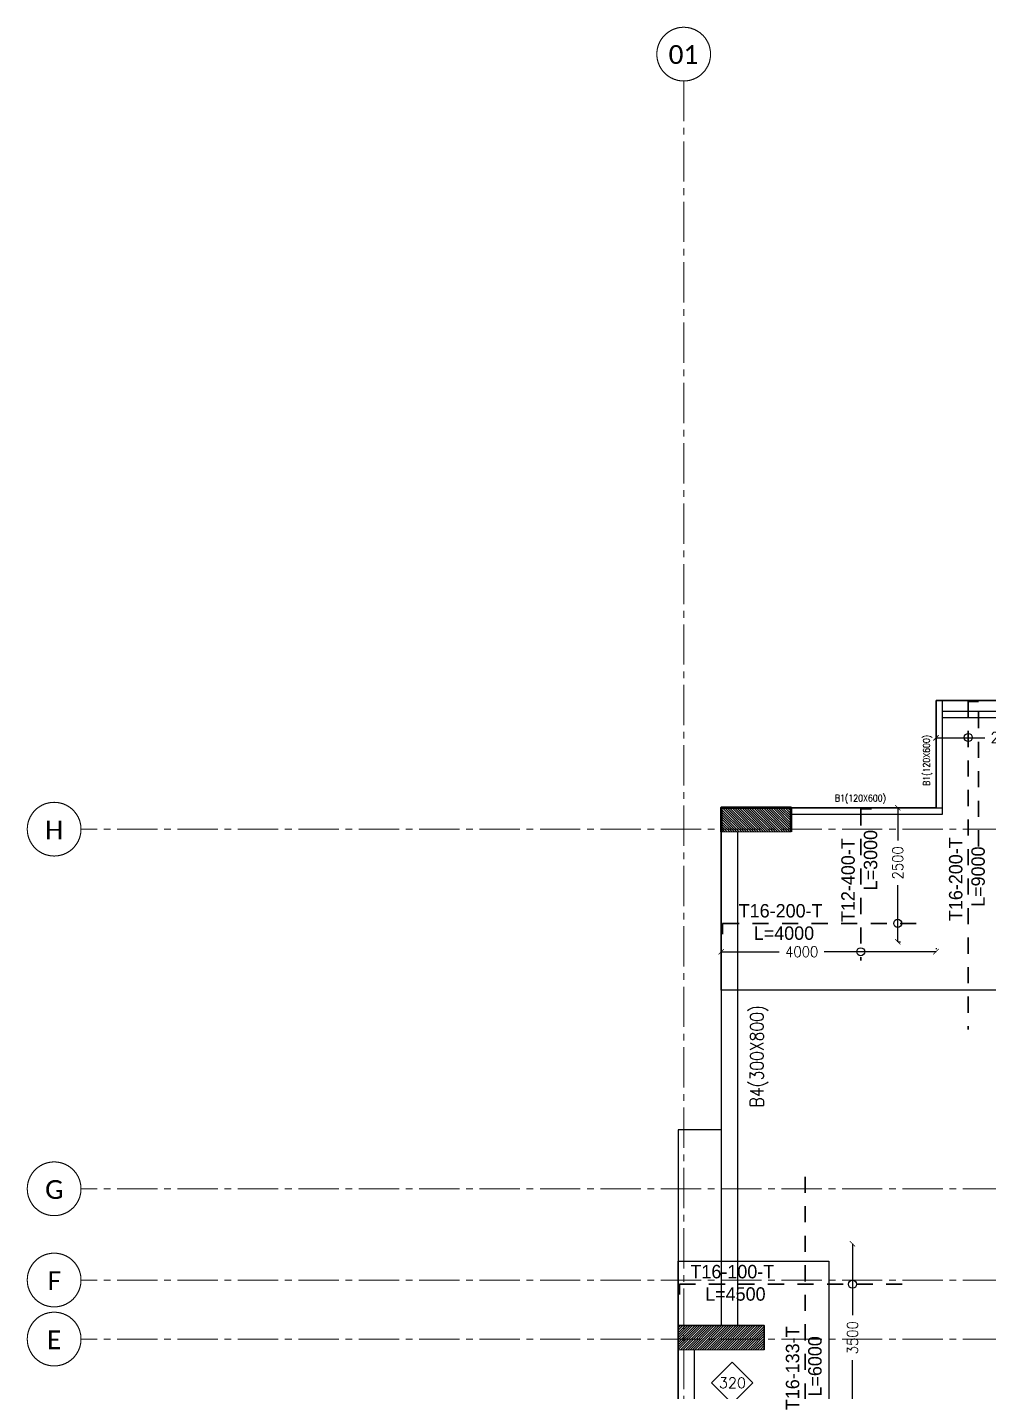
# Model space of a CAD drawing. Header units: millimetres. Extents: x -967280 to 3852, y 2833 to 1955156.
# Drawn here: x -753053 to -735148, y 803356 to 828777 of the extents above; entities that cross this region are included whole.
import ezdxf
from ezdxf.enums import TextEntityAlignment as Align

# ---------------------------------------------------------------- set-up
doc = ezdxf.new("R2010")
doc.units = ezdxf.units.MM
doc.header["$LTSCALE"] = 1000
doc.header["$PDMODE"] = 35
doc.header["$PDSIZE"] = 25
for name, pattern in [('$0$DASHED2', [0.375, 0.25, -0.125]), ('B05-FIRST FLOOR PLAN$0$DLINE', [0.55, 0.3, -0.25]), ('Columns_Structural070816$0$CENTER2', [1.125, 0.75, -0.125, 0.125, -0.125]), ('HRZN_Line-Ptrn-Sold', [9144001.0, 9144000.0, -1])]:
    doc.linetypes.add(name, pattern=pattern)
for name, color, linetype, lineweight in [('A-AX-ATT-100', 7, 'HRZN_Line-Ptrn-Sold', 18), ('S - column', 6, 'Continuous', 60), ('ST-000-AXIS', 9, 'Columns_Structural070816$0$CENTER2', 9), ('ST-203-SLAB-TXT', 7, 'Continuous', 30), ('ST-206-SLAB-DIM', 1, 'Continuous', 20), ('ST-RFT-BOT', 2, '$0$DASHED2', 30), ('ST-RFT-TOP', 5, '$0$DASHED2', 30)]:
    doc.layers.add(name, color=color, linetype=linetype, lineweight=lineweight)
for name, color, linetype in [('B05-FIRST FLOOR PLAN$0$STR_ROOF RFT$0$S-SYMB', 30, 'Continuous'), ('S - col hach', 1, 'Continuous'), ('S -Beams', 2, 'Continuous'), ('S-TEXT', 2, 'Continuous'), ('SLAB', 210, 'Continuous')]:
    doc.layers.add(name, color=color, linetype=linetype)
doc.styles.add('B05-FIRST FLOOR PLAN$0$XS-Roof RFT$0$T25-100', font='STENCIL.shx', dxfattribs={"height": 250})
doc.styles.add('Calibri_2', font='calibri.ttf', dxfattribs={"height": 300})
doc.styles.add('ROMANC', font='romanc.shx')
doc.styles.add('ST-DIM', font='romans.shx', dxfattribs={"width": 0.85})
doc.styles.add('TUNELNO', font='romans.shx', dxfattribs={"width": 0.9})
doc.dimstyles.new('Copy(2) of DSEC', dxfattribs={"dimtxt": 200, "dimasz": 100, "dimexe": 50, "dimexo": 80, "dimgap": 100, "dimtad": 1, "dimdec": 0, "dimrnd": 5, "dimzin": 0, "dimdsep": 46, "dimtxsty": 'TUNELNO', "dimblk": 'ARCHTICK', "dimcen": 0.09, "dimclrd": 1, "dimclre": 1, "dimclrt": 3, "dimadec": 0, "dimazin": 0, "dimtfac": 0.78125, "dimtdec": 0, "dimtix": 1, "dimtmove": 2, "dimatfit": 3, "dimldrblk": 'ARCHTICK', "dimfxl": 1, "dimtolj": 1, "dimtzin": 0, "dimarcsym": 0})

# ---------------------------------------------------------------- blocks, each defined once
blk = doc.blocks.new('str col from 1st to 3rd')
at = {"layer": 'S - col hach'}
h = blk.add_hatch(dxfattribs=at)
h.set_pattern_fill('ANSI31', color=2, scale=10, angle=90)
h.set_pattern_definition([(135, (1204352.032, -211048.726), (-22.4506403, -22.4506403), [])])
h.paths.add_polyline_path([(-28700, 13700), (-30000, 13700), (-30000, 13250), (-28700, 13250)])
h = blk.add_hatch(dxfattribs=at)
h.set_pattern_fill('ANSI31', color=2, scale=10)
h.set_pattern_definition([(45, (-254348.726, -1220652.032), (-22.4506403, 22.4506403), [])])
h.paths.add_polyline_path([(-30800, 3600), (-29200, 3600), (-29200, 4050), (-30800, 4050)])
at = {"layer": 'S - column', "lineweight": 15}
for points in [[(-30000, 13250), (-28700, 13250), (-28700, 13700), (-30000, 13700)], [(-30800, 4050), (-30800, 3600), (-29200, 3600), (-29200, 4050)]]:
    blk.add_lwpolyline(points, close=True, dxfattribs=at)
at = {"layer": 'ST-RFT-BOT', "color": 7, "linetype": 'Continuous', "lineweight": 50, "ltscale": 30}
blk.add_lwpolyline([(-28700, 13250), (-28700, 13700), (-30000, 13700), (-30000, 13250)], dxfattribs=at)
at = {"layer": 'ST-RFT-BOT', "color": 7, "linetype": 'Continuous', "ltscale": 30}
blk.add_lwpolyline([(-29200, 3600), (-29200, 4050), (-30800, 4050), (-30800, 3600)], dxfattribs=at)
blk = doc.blocks.new('_ArchTick')
at = {"color": 0, "linetype": 'ByBlock', "const_width": 0.15}
blk.add_lwpolyline([(-0.5, -0.5), (0.5, 0.5)], dxfattribs=at)
blk = doc.blocks.new('*D828')
at = {"layer": 'Defpoints', "color": 0, "transparency": 16777216}
for p in [(-737655, 806113), (-737685, 802612), (-737655, 802612)]:
    blk.add_point(p, dxfattribs=at)
at = {"layer": 'ST-206-SLAB-DIM', "color": 1, "lineweight": -2, "transparency": 16777216}
for p, q in [((-737685, 806113), (-737685, 804780)), ((-737685, 802612), (-737685, 803945))]:
    blk.add_line(p, q, dxfattribs=at)
at = {"layer": 'ST-206-SLAB-DIM', "color": 1, "lineweight": -2, "transparency": 16777216, "xscale": 100, "yscale": 100, "zscale": 100}
for p, rotation in [((-737685, 806113), 90), ((-737685, 802612), 270)]:
    blk.add_blockref('_ArchTick', p, dxfattribs=dict(at, rotation=rotation))
at = {"layer": 'ST-206-SLAB-DIM', "color": 3, "transparency": 16777216, "insert": (-737685, 804362), "char_height": 200, "attachment_point": 5, "rotation": 90, "style": 'TUNELNO'}
blk.add_mtext('\\A1;3500', dxfattribs=at)
blk = doc.blocks.new('*D868')
at = {"layer": 'Defpoints', "color": 0, "transparency": 16777216}
for p in [(-736129, 815676), (-733927, 815679), (-733926, 815543)]:
    blk.add_point(p, dxfattribs=at)
at = {"layer": 'ST-206-SLAB-DIM', "color": 1, "lineweight": -2, "transparency": 16777216}
for p, q in [((-736129, 815596), (-736128, 815490)), ((-736129, 815540), (-735220, 815542)), ((-733926, 815543), (-734386, 815543)), ((-733927, 815599), (-733926, 815493))]:
    blk.add_line(p, q, dxfattribs=at)
at = {"layer": 'ST-206-SLAB-DIM', "color": 1, "lineweight": -2, "transparency": 16777216, "xscale": 100, "yscale": 100, "zscale": 100}
for p, rotation in [((-736129, 815540), 180.0758397816262), ((-733926, 815543), 0.0758397816261397)]:
    blk.add_blockref('_ArchTick', p, dxfattribs=dict(at, rotation=rotation))
at = {"layer": 'ST-206-SLAB-DIM', "color": 3, "transparency": 16777216, "insert": (-734803, 815544), "char_height": 200, "attachment_point": 5, "rotation": 0.0758, "style": 'TUNELNO'}
blk.add_mtext('\\A1;2200', dxfattribs=at)
blk = doc.blocks.new('Grid - HRZN_G-Datm-Grid-Head-1554275-FIRST FLOOR FFL_1_')
at = {"layer": 'A-AX-ATT-100'}
blk.add_circle((0, 0), 5, dxfattribs=at)
blk = doc.blocks.new('AXES-00')
at = {"layer": 'ST-000-AXIS'}
for p, q in [((516898.9, 750979.6), (516898.9, 695813.8)), ((575723.2, 737039.7), (505674.3, 737039.7)), ((575723.2, 730339.7), (505674.3, 730339.7)), ((575723.2, 728639.7), (505674.3, 728639.7)), ((575723.2, 727539.7), (505674.3, 727539.7))]:
    blk.add_line(p, q, dxfattribs=at)
at = {"layer": 'A-AX-ATT-100'}
for p, xscale, yscale, zscale, rotation in [((516898.9, 751479.6), 99.99999999999993, 99.99999999999993, 99.99999999999993, 180), ((505174.3, 737039.7), 100.0000000000001, 100.0000000000001, 100.0000000000001, 90), ((505174.3, 730339.7), 100.0000000000001, 100.0000000000001, 100.0000000000001, 90), ((505174.3, 728639.7), 100.0000000000001, 100.0000000000001, 100.0000000000001, 90), ((505174.3, 727539.7), 100.0000000000001, 100.0000000000001, 100.0000000000001, 90)]:
    blk.add_blockref('Grid - HRZN_G-Datm-Grid-Head-1554275-FIRST FLOOR FFL_1_', p, dxfattribs=dict(at, xscale=xscale, yscale=yscale, zscale=zscale, rotation=rotation))
at = {"layer": 'A-AX-ATT-100', "linetype": 'Continuous', "lineweight": 13, "char_height": 350, "attachment_point": 1, "style": 'Calibri_2'}
for s, insert, width in [('01', (516618, 751647.5), 673.417), ('H', (505005.2, 737201), 416.877), ('G', (505005.2, 730501), 416.877), ('F', (505051.7, 728801), 304.641), ('E', (505041.7, 727701), 328.692)]:
    blk.add_mtext(s, dxfattribs=dict(at, insert=insert, width=width))
blk = doc.blocks.new('*D883')
at = {"layer": 'Defpoints', "color": 0, "transparency": 16777216}
for p in [(-736917, 814237), (-736917, 811738), (-736842, 811738)]:
    blk.add_point(p, dxfattribs=at)
at = {"layer": 'ST-206-SLAB-DIM', "color": 1, "lineweight": -2, "transparency": 16777216}
for p, q in [((-736842, 814237), (-736842, 813626)), ((-736837, 814237), (-736792, 814237)), ((-736842, 811738), (-736842, 812792)), ((-736837, 811738), (-736792, 811738))]:
    blk.add_line(p, q, dxfattribs=at)
at = {"layer": 'ST-206-SLAB-DIM', "color": 1, "lineweight": -2, "transparency": 16777216, "xscale": 100, "yscale": 100, "zscale": 100}
for p, rotation in [((-736842, 814237), 90), ((-736842, 811738), 270)]:
    blk.add_blockref('_ArchTick', p, dxfattribs=dict(at, rotation=rotation))
at = {"layer": 'ST-206-SLAB-DIM', "color": 3, "transparency": 16777216, "insert": (-736842, 813209), "char_height": 200, "attachment_point": 5, "rotation": 90, "style": 'TUNELNO'}
blk.add_mtext('\\A1;2500', dxfattribs=at)
blk = doc.blocks.new('*D884')
at = {"layer": 'Defpoints', "color": 0, "transparency": 16777216}
for p in [(-740129, 811554), (-740129, 811538), (-736129, 811538)]:
    blk.add_point(p, dxfattribs=at)
at = {"layer": 'ST-206-SLAB-DIM', "color": 1, "lineweight": -2, "transparency": 16777216}
for p, q in [((-740129, 811618), (-740129, 811604)), ((-740129, 811554), (-739048, 811554)), ((-736129, 811554), (-738214, 811554)), ((-736129, 811618), (-736129, 811604))]:
    blk.add_line(p, q, dxfattribs=at)
at = {"layer": 'ST-206-SLAB-DIM', "color": 1, "lineweight": -2, "transparency": 16777216, "xscale": 100, "yscale": 100, "zscale": 100}
for p, rotation in [((-740129, 811554), 180.0000000000016), ((-736129, 811554), 1.5987e-12)]:
    blk.add_blockref('_ArchTick', p, dxfattribs=dict(at, rotation=rotation))
at = {"layer": 'ST-206-SLAB-DIM', "color": 3, "transparency": 16777216, "insert": (-738631, 811554), "char_height": 200, "attachment_point": 5, "style": 'TUNELNO'}
blk.add_mtext('\\A1;4000', dxfattribs=at)

msp = doc.modelspace()

# ---------------------------------------------------------------- linework, layer by layer
at = {"layer": 'B05-FIRST FLOOR PLAN$0$STR_ROOF RFT$0$S-SYMB'}
for centre in [(-735528.8, 815545.2), (-736842.4, 812082.5), (-737531.6, 811553.9), (-737684.7, 805359.5)]:
    msp.add_circle(centre, 75, dxfattribs=at)
at = {"layer": 'S -Beams'}
for p, q in [((-736128.7, 814237.4), (-736128.7, 816237.4)), ((-736008.7, 814117.4), (-736008.7, 816237.4)), ((-736008.7, 816037.4), (-730730.3, 816037.4)), ((-736008.7, 815917.4), (-730848.8, 815917.4)), ((-738828.7, 814237.4), (-736008.7, 814237.4)), ((-738828.7, 814117.4), (-736008.7, 814117.4)), ((-740128.7, 813787.4), (-740128.7, 804587.4)), ((-739828.7, 813787.4), (-739828.7, 804587.4)), ((-740928.7, 796937.4), (-740928.7, 804137.4)), ((-740628.7, 796937.4), (-740628.7, 804137.4))]:
    msp.add_line(p, q, dxfattribs=at)
msp.add_lwpolyline([(-734928.8, 816237.4), (-736128.7, 816237.4), (-736128.7, 814237.4), (-740128.7, 814237.4), (-740128.8, 808237.4), (-740928.8, 808237.4), (-740928.8, 792837.4)], dxfattribs=at)
at = {"layer": 'S-TEXT', "color": 7, "true_color": 0xffffff}
msp.add_lwpolyline([(-739925.9, 803135.6), (-739538.8, 803522.7), (-739925.9, 803909.9), (-740313.1, 803522.7)], close=True, dxfattribs=at)
at = {"layer": 'SLAB', "color": 2, "linetype": 'Continuous', "ltscale": 30}
for points in [[(-740128.7, 814237.4), (-736128.7, 814237.4), (-736128.7, 816237.4), (-734928.8, 816237.4), (-734928.8, 816037.4), (-730728.8, 816037.4), (-730728.8, 814187.4), (-730528.7, 814187.4), (-730528.7, 812737.4), (-730078.8, 812737.4), (-730078.8, 812537.1), (-729128.6, 812537.1), (-729128.6, 810837.4), (-740128.7, 810837.4)], [(-740928.8, 805787.4), (-738128.7, 805787.4), (-738128.7, 802937.4), (-740928.8, 802937.4)]]:
    msp.add_lwpolyline(points, close=True, dxfattribs=at)
at = {"layer": 'ST-RFT-TOP', "linetype": 'B05-FIRST FLOOR PLAN$0$DLINE'}
for points in [[(-735338.8, 813517.4), (-735338.8, 816217.4), (-735528.8, 816217.4), (-735528.8, 810107.4)], [(-738567.5, 807362.4), (-738567.5, 801362.4)], [(-740908.7, 805169.5), (-740908.7, 805359.5), (-736598.7, 805359.5)]]:
    msp.add_lwpolyline(points, dxfattribs=at)
for points in [[(-737331.6, 814217.4), (-737519.1, 814217.4, 0.4142136), (-737531.6, 814204.9), (-737531.6, 811392.7)], [(-740108.7, 811882.5), (-740108.7, 812070, -0.4142136), (-740096.2, 812082.5), (-736288.3, 812082.5)]]:
    msp.add_lwpolyline(points, format="xyb", dxfattribs=at)

# ---------------------------------------------------------------- block references
at = {"layer": 'S -Beams'}
msp.add_blockref('AXES-00', (-1257727.6, 76797.6), dxfattribs=at)
at = {"layer": 'ST-RFT-BOT', "color": 3, "linetype": 'Continuous'}
msp.add_blockref('str col from 1st to 3rd', (-710128.7, 800537.4), dxfattribs=at)

# ---------------------------------------------------------------- texts
at = {"layer": 'S-TEXT', "color": 3, "insert": (-740172.4, 803618.7), "char_height": 196, "attachment_point": 1, "style": 'ROMANC'}
msp.add_mtext_dynamic_manual_height_columns('320', width=592857.868, gutter_width=980, heights=[-196], dxfattribs=at)
at = {"layer": 'ST-203-SLAB-TXT', "color": 1, "style": 'ST-DIM', "width": 0.85}
msp.add_text('B1(120X600)', height=125, rotation=90, dxfattribs=at).set_placement((-736308.4, 815119.5), align=Align.MIDDLE_CENTER)
msp.add_text('B1(120X600)', height=125, dxfattribs=at).set_placement((-737536.6, 814417.1), align=Align.MIDDLE_CENTER)
at = {"layer": 'ST-203-SLAB-TXT', "style": 'B05-FIRST FLOOR PLAN$0$XS-Roof RFT$0$T25-100'}
for s, p in [('L=3000', (-737224.2, 812697.9)), ('T12-400-T', (-737643.4, 812107.3)), ('T16-200-T', (-735638.1, 812124.6)), ('L=9000', (-735221.4, 812389.9)), ('T16-133-T', (-738676.7, 803012.4)), ('L=6000', (-738260, 803265.7))]:
    msp.add_text(s, height=250, rotation=90, dxfattribs=at).set_placement(p)
for s, p in [('T16-200-T', (-739803.7, 812191.8)), ('L=4000', (-739524.3, 811775.1)), ('T16-100-T', (-740703.2, 805468.8)), ('L=4500', (-740428.5, 805052.1))]:
    msp.add_text(s, height=250, dxfattribs=at).set_placement(p)
at = {"layer": 'ST-203-SLAB-TXT', "style": 'ST-DIM', "width": 0.85}
msp.add_text('B4(300X800)', height=250, rotation=90, dxfattribs=at).set_placement((-739466.3, 809606.3), align=Align.MIDDLE_CENTER)

# ---------------------------------------------------------------- dimensions: what is measured, and where the dimension line sits
at = {"layer": 'ST-206-SLAB-DIM'}
for base, p1, p2, angle, picture, middle in [((-733926.5, 815543.4), (-736128.7, 815675.8), (-733926.6, 815678.7), 0.07584, '*D868', (-734802.8, 815544.3)), ((-736842.4, 811738.5), (-736916.9, 814237.4), (-736916.9, 811738.5), 270, '*D883', (-736842.4, 813209.3)), ((-740128.7, 811553.9), (-736128.7, 811537.7), (-740128.7, 811537.7), 180, '*D884', (-738630.7, 811553.9)), ((-737684.8, 802611.9), (-737654.8, 806112.8), (-737654.8, 802611.9), 270, '*D828', (-737684.8, 804362.4))]:
    dim = msp.add_linear_dim(base=base, p1=p1, p2=p2, angle=angle, dimstyle='Copy(2) of DSEC', dxfattribs=at)
    dim.commit()
    dim.dimension.update_dxf_attribs({"geometry": picture, "text_midpoint": middle, "dimtype": 161})

doc.saveas('drawing.dxf')
